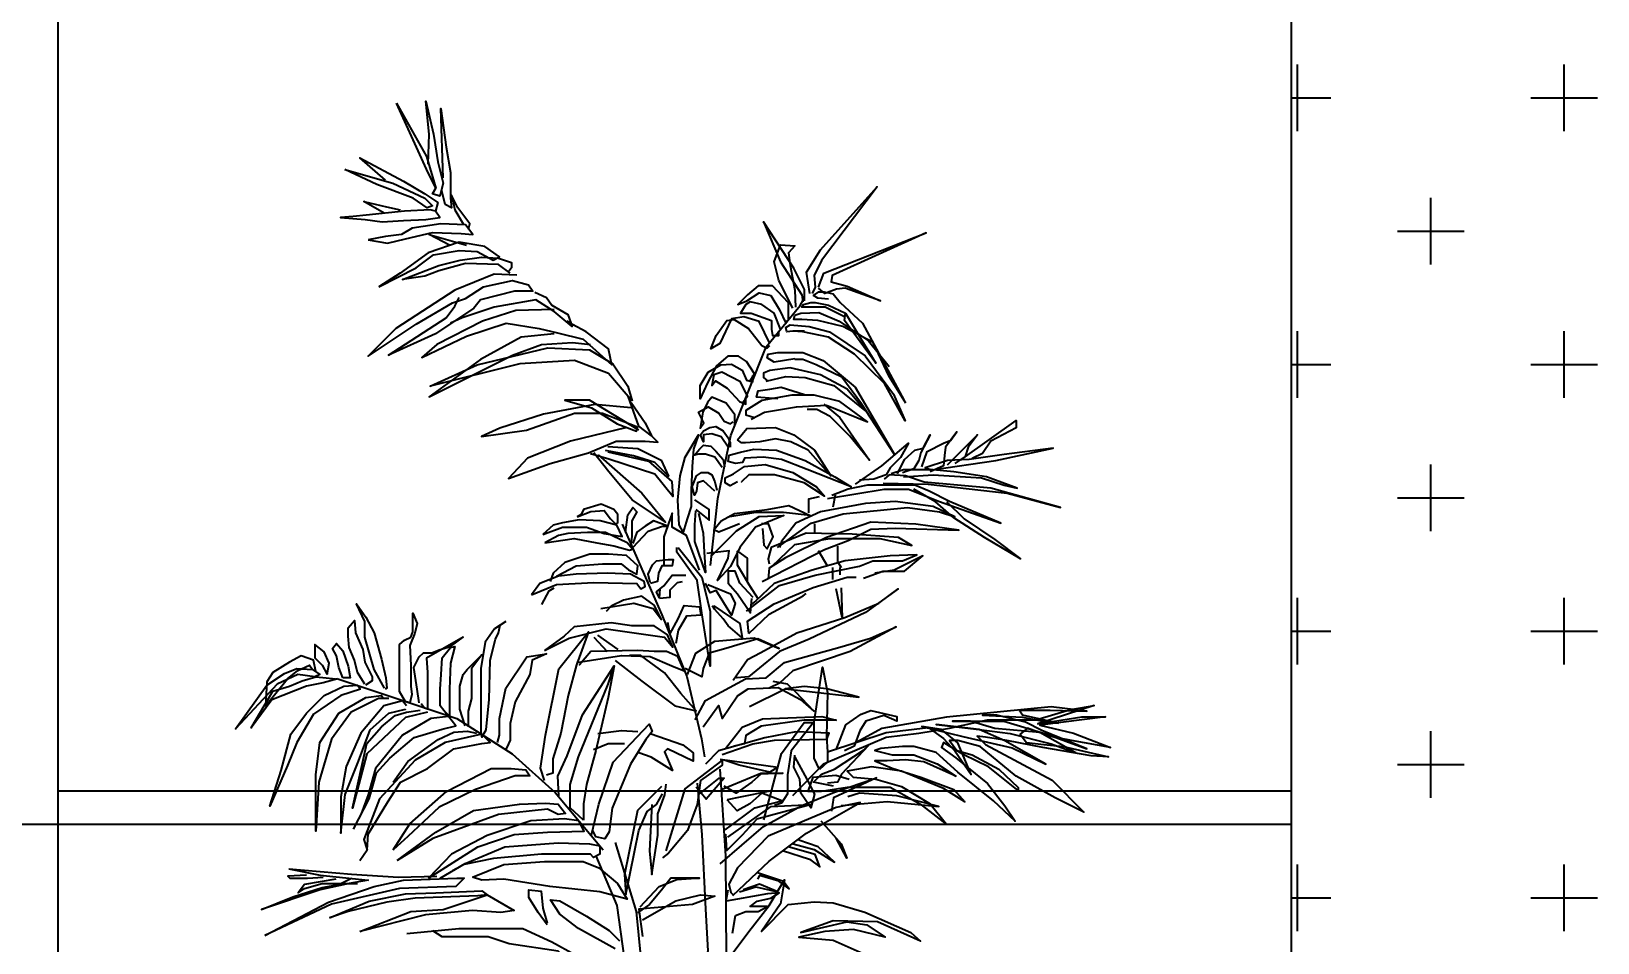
# Model space of a CAD drawing. Header units: millimetres. Extents: x 512961 to 1001058, y -961995 to -458543.
# Drawn here: x 887053 to 887993, y -885306 to -884759 of the extents above; entities that cross this region are included whole.
import ezdxf

# ---------------------------------------------------------------- set-up
doc = ezdxf.new("R2010")
doc.units = ezdxf.units.MM
doc.header["$MEASUREMENT"] = 0
doc.header["$PDMODE"] = 3
doc.layers.get('0').update_dxf_attribs({"linetype": 'CONTINUOUS'})
doc.layers.get('DEFPOINTS').update_dxf_attribs({"linetype": 'CONTINUOUS'})
doc.layers.add('FF-Plants', color=86, linetype='CONTINUOUS')
doc.layers.add('txt', color=7, linetype='CONTINUOUS')
doc.styles.get("Standard").update_dxf_attribs({"font": 'complex.shx', "bigfont": 'hzxy.shx'})
doc.dimstyles.new('LMDIM40', dxfattribs={"dimtxt": 80, "dimasz": 20, "dimexe": 0, "dimexo": 0, "dimgap": 25, "dimtad": 1, "dimdec": 0, "dimzin": 0, "dimdsep": 46, "dimtxsty": 'Standard', "dimblk1": 'DOT', "dimblk2": 'DOT', "dimsah": 1, "dimcen": 0, "dimclrd": 2, "dimclre": 2, "dimclrt": 2, "dimadec": 0, "dimazin": 0, "dimtfac": 1, "dimtdec": 0, "dimtmove": 2, "dimatfit": 3, "dimldrblk": 'DOT', "dimfxl": 0, "dimtolj": 1, "dimtzin": 0, "dimarcsym": 0})

# ---------------------------------------------------------------- blocks, each defined once
blk = doc.blocks.new('_ArchTick')
at = {"color": 0, "linetype": 'ByBlock', "const_width": 0.15}
blk.add_lwpolyline([(-0.5, -0.5), (0.5, 0.5)], dxfattribs=at)
blk = doc.blocks.new('*D1159')
at = {"layer": 'DEFPOINTS', "color": 0}
for p in [(886919.71, -885234.82), (887069.21, -885234.82), (887069.21, -885850.94)]:
    blk.add_point(p, dxfattribs=at)
at = {"layer": 'txt', "color": 2, "lineweight": -2}
for p, q in [((887069.21, -885234.82), (886919.71, -885234.82)), ((886919.71, -885850.94), (886919.71, -885234.82)), ((887069.21, -885850.94), (886919.71, -885850.94))]:
    blk.add_line(p, q, dxfattribs=at)
at = {"layer": 'txt', "color": 2, "lineweight": -2, "xscale": 20, "yscale": 20, "zscale": 20}
for p, rotation in [((886919.71, -885234.82), 90), ((886919.71, -885850.94), 270)]:
    blk.add_blockref('_ArchTick', p, dxfattribs=dict(at, rotation=rotation))
at = {"layer": 'txt', "color": 2, "insert": (886854.71, -885542.88), "char_height": 80, "attachment_point": 5, "rotation": 90}
blk.add_mtext('\\A1;616', dxfattribs=at)
blk = doc.blocks.new('_DOT')
at = {"color": 0, "linetype": 'ByBlock'}
blk.add_line((-0.5, 0), (-1, 0), dxfattribs=at)
at = {"color": 0, "linetype": 'ByBlock', "const_width": 0.5}
blk.add_lwpolyline([(-0.25, 0, 1), (0.25, 0, 1)], format="xyb", close=True, dxfattribs=at)
blk = doc.blocks.new('DOT')
at = {"color": 0, "linetype": 'ByBlock'}
blk.add_line((-0.35, 0), (-1, 0), dxfattribs=at)
at = {"color": 0, "linetype": 'ByBlock', "const_width": 0.35}
blk.add_lwpolyline([(-0.175, 0, 1), (0.175, 0, 1)], format="xyb", close=True, dxfattribs=at)
blk = doc.blocks.new('*D1160')
at = {"layer": 'DEFPOINTS', "color": 0}
for p in [(886919.71, -884608.69), (887069.21, -884608.69), (887069.21, -885234.82)]:
    blk.add_point(p, dxfattribs=at)
at = {"layer": 'txt', "color": 2, "lineweight": -2}
for p, q in [((887069.21, -884608.69), (886919.71, -884608.69)), ((886919.71, -885234.82), (886919.71, -884608.69)), ((887069.21, -885234.82), (886919.71, -885234.82))]:
    blk.add_line(p, q, dxfattribs=at)
at = {"layer": 'txt', "color": 2, "lineweight": -2, "xscale": 20, "yscale": 20, "zscale": 20}
for p, rotation in [((886919.71, -884608.69), 90), ((886919.71, -885234.82), 270)]:
    blk.add_blockref('_ArchTick', p, dxfattribs=dict(at, rotation=rotation))
at = {"layer": 'txt', "color": 2, "insert": (886854.71, -884921.76), "char_height": 80, "attachment_point": 5, "rotation": 90}
blk.add_mtext('\\A1;626', dxfattribs=at)
blk = doc.blocks.new('*D1166')
at = {"layer": 'DEFPOINTS', "color": 0}
for p in [(886682.71, -883150.94), (887069.21, -883150.94), (887069.21, -885850.94)]:
    blk.add_point(p, dxfattribs=at)
at = {"layer": 'txt', "color": 2, "lineweight": -2}
for p, q in [((887069.21, -883150.94), (886682.71, -883150.94)), ((886682.71, -885850.94), (886682.71, -883150.94)), ((887069.21, -885850.94), (886682.71, -885850.94))]:
    blk.add_line(p, q, dxfattribs=at)
at = {"layer": 'txt', "color": 2, "lineweight": -2, "xscale": 20, "yscale": 20, "zscale": 20}
for p, rotation in [((886682.71, -883150.94), 90), ((886682.71, -885850.94), 270)]:
    blk.add_blockref('_ArchTick', p, dxfattribs=dict(at, rotation=rotation))
at = {"layer": 'txt', "color": 2, "insert": (886617.71, -884500.94), "char_height": 80, "attachment_point": 5, "rotation": 90}
blk.add_mtext('\\A1;2700', dxfattribs=at)
blk = doc.blocks.new('A$C50720A0E')
at = {"layer": 'FF-Plants'}
for points in [[(136.82, 1048.9), (154.75, 1016.86), (160.41, 998.01), (154.75, 1009.32), (136.82, 1048.9)], [(155.75, 1012.38), (156.4, 1030.3), (154.47, 1050.15), (158.96, 1030.3), (161.52, 1013.66), (164.73, 1000.86), (162.8, 993.17), (158.32, 994.45), (160.41, 998.01)], [(164.73, 1004.06), (163.45, 1045.67), (166.65, 1022.62), (169.21, 1007.26), (169.21, 991.89), (169.86, 986.13), (166.01, 988.05), (164.73, 993.17), (164.09, 996.38)], [(130.12, 1002.78), (114.73, 1016.22), (141.01, 1002.14), (153.83, 994.45), (161.52, 989.33), (160.24, 984.21), (157.04, 984.85)], [(105.76, 1009.18), (134.6, 1000.86), (153.83, 991.89), (158.32, 987.41), (155.11, 986.13), (146.78, 991.89), (124.99, 1000.22), (105.76, 1009.18)], [(384.82, 934.73), (382.89, 947.53), (391.23, 960.97), (425.2, 998.74), (391.87, 954.57), (387.38, 945.61), (388.02, 938.57), (386.1, 934.73)], [(129.45, 982.94), (117.27, 989.98), (130.73, 986.78), (139.06, 984.86)], [(180.08, 973.34), (180.72, 976.54), (173.67, 986.14), (169.83, 993.82), (171.75, 984.86), (176.88, 976.54)], [(157.04, 984.85), (141.65, 984.21), (118.58, 981.65), (110.89, 981.01), (103.19, 980.37), (117.94, 979.09), (128.19, 977.81), (141.01, 978.45), (154.47, 979.09), (162.8, 980.37), (160.24, 984.21)], [(381.61, 930.29), (381.61, 937.22), (375.2, 950.02), (357.05, 977.74), (367.2, 953.75), (380.01, 934.02), (380.54, 929.76)], [(119.86, 966.93), (131.4, 965.01), (142.29, 967.57), (158.32, 971.41), (175.62, 970.77), (182.67, 970.13), (178.19, 975.89), (163.45, 976.53), (146.14, 973.97), (139.73, 970.13), (130.12, 968.85), (119.86, 966.93)], [(168.57, 963.68), (156.39, 970.08), (170.49, 966.24), (178.82, 963.68)], [(389.94, 938.57), (393.15, 946.89), (454.68, 971.22), (398.28, 945.61), (397.63, 941.77), (407.25, 939.21), (427.12, 930.25), (405.97, 937.93), (400.84, 937.29), (393.79, 934.73), (389.94, 937.93)], [(126.26, 938.71), (148.7, 950.23), (158.95, 957.92), (174.34, 960.48), (185.23, 959.84), (194.85, 954.71), (198.69, 956.64), (189.72, 963.04), (174.34, 965.6), (155.75, 959.2), (139.08, 947.03), (126.26, 938.71)], [(374.67, 926.03), (366.13, 942.55), (363.46, 953.75), (367.2, 963.88), (375.74, 963.35), (372, 959.08), (373.07, 951.62), (375.74, 936.69), (376.27, 926.56)], [(205.09, 947.01), (198.04, 952.13), (178.17, 952.77), (162.14, 948.29), (153.81, 945.09), (140.35, 943.17), (162.14, 951.49), (174.96, 954.69), (187.78, 956.61), (198.04, 955.97), (205.73, 953.41), (205.73, 950.21), (203.98, 947.81)], [(208.93, 945.73), (195.47, 946.37), (171.76, 936.77), (136.5, 913.72), (119.84, 897.08), (148.68, 916.28), (170.47, 929.09), (178.17, 931.65), (189.06, 938.69), (206.37, 942.53), (215.98, 939.97), (218.55, 936.13), (207.65, 936.13), (187.14, 931.01), (183.29, 925.89), (160.22, 910.52), (132.02, 897.72), (166.63, 920.12), (171.76, 927.17), (174.32, 932.29)], [(219.83, 935.49), (226.88, 932.29), (230.08, 927.81), (239.7, 922.04), (242.26, 915), (231.37, 923.96), (220.47, 931.01), (195.47, 926.53), (176.24, 920.12), (169.19, 916.92)], [(325.17, 771.43), (329.66, 811.76), (337.35, 849.53), (358.5, 902.66), (379.01, 927.63), (381.58, 932.11)], [(372, 918.56), (372, 929.22), (362.39, 939.35), (353.85, 939.35), (347.44, 934.02), (341.57, 928.16), (346.91, 930.29), (354.38, 935.09), (361.32, 933.49), (366.66, 924.96), (370.4, 916.96), (371.47, 918.56)], [(396.04, 931.38), (389.64, 931.92), (386.97, 933.52), (390.17, 935.65), (393.37, 935.65), (398.71, 934.58), (402.98, 929.25), (416.33, 916.99), (441.42, 870.6)], [(231.42, 925.17), (208.34, 924.53), (188.47, 918.12), (160.91, 904.04), (151.93, 896.36), (178.86, 909.16), (202.57, 916.84), (222.44, 913.64), (233.34, 911.08), (248.72, 907.24), (266.03, 891.88), (264.1, 901.48), (250.64, 911.72), (242.31, 916.2), (239.11, 918.12)], [(367.2, 913.23), (363.46, 922.83), (355.98, 928.16), (349.04, 929.76), (346.38, 928.16), (343.17, 922.83), (349.58, 922.83), (361.86, 918.56), (361.86, 913.23), (362.39, 909.5), (366.13, 909.5), (366.13, 912.16)], [(442.49, 869), (432.34, 885), (422.73, 905.26), (404.58, 914.86), (389.64, 918.59), (380.03, 919.12), (375.22, 919.12), (375.75, 921.79), (379.49, 922.85), (390.17, 923.39), (402.45, 918.05), (420.06, 906.32), (432.34, 890.86)], [(405.65, 920.72), (393.91, 926.59), (387.5, 926.59), (381.63, 926.59), (380.03, 926.59), (381.09, 928.19), (385.36, 929.25), (388.03, 929.25), (396.04, 927.65), (406.18, 922.85), (415.26, 907.92), (424.34, 893), (405.65, 918.59), (406.18, 922.85)], [(360.71, 904.68), (354.3, 918.01), (345.23, 920.68), (337.75, 919.61), (330.81, 904.68), (325.47, 901.49), (328.68, 909.48), (335.08, 918.55), (339.35, 919.08), (347.9, 913.75), (355.9, 903.62), (359.11, 902.02), (360.71, 903.62)], [(381.63, 912.19), (374.69, 912.19), (370.95, 911.66), (370.42, 914.32), (373.09, 915.92), (384.3, 914.86), (396.58, 911.66), (417.93, 897.26), (435.01, 874.33), (441.95, 858.34), (429.67, 880.73), (411.52, 898.33), (396.04, 908.46), (380.56, 911.66), (374.69, 912.19)], [(231.42, 910.44), (211.55, 908.52), (187.19, 895.08), (156.42, 872.67), (182.06, 885.48), (206.42, 897.64), (223.72, 904.04), (242.31, 905.32), (253.21, 904.04)], [(278.21, 870.11), (264.1, 886.76), (243.59, 894.44), (210.9, 892.52), (157.06, 879.07), (185.27, 891.88), (227.57, 902.12), (252.57, 900.84), (266.67, 892.52), (275.64, 879.07), (278.21, 870.11)], [(348.98, 882.26), (351.65, 886.52), (346.85, 893.99), (342.04, 897.18), (335.64, 897.18), (328.7, 891.32), (323.36, 881.19), (319.09, 871.59), (319.09, 879.59), (323.89, 887.59), (331.37, 891.85), (337.77, 892.39), (344.18, 888.65), (346.85, 882.79), (350.59, 881.72), (350.59, 885.45)], [(375.71, 895.62), (363.43, 893.48), (359.16, 896.15), (359.7, 898.28), (365.57, 899.35), (380.52, 899.35), (392.8, 894.55), (412.01, 878.55), (435.5, 838.03), (415.75, 868.42), (404.01, 884.42), (388.52, 891.88), (380.52, 895.08), (375.71, 895.08)], [(344.18, 868.93), (347.38, 873.19), (343.11, 881.72), (331.9, 887.59), (327.1, 885.99), (326.03, 879.59), (328.16, 882.26), (335.1, 877.99), (342.58, 869.99), (346.32, 868.39), (346.32, 872.13)], [(358.58, 882.18), (370.32, 884.84), (382.07, 884.31), (399.15, 879.51), (417.84, 864.58), (407.16, 877.38), (391.15, 885.91), (372.99, 890.17), (360.72, 888.57), (356.98, 886.98), (356.98, 884.31), (359.65, 882.18)], [(365.52, 871.51), (352.71, 872.58), (353.78, 876.31), (360.72, 877.38), (367.66, 878.44), (381.54, 874.18)], [(277.62, 866.17), (255.82, 868.09), (225.06, 862.33), (198.78, 854.01), (187.88, 848.89), (214.8, 852.73), (243.65, 862.97), (260.31, 862.97), (281.46, 854.65)], [(282.1, 852.73), (252.62, 870.66), (237.88, 870.66), (253.9, 866.17), (269.28, 856.57), (280.82, 852.09), (281.46, 854.65)], [(277.68, 869.24), (286.01, 857.08), (289.86, 849.39), (282.17, 855.16), (278.96, 864.12), (275.76, 873.08)], [(339.88, 856.06), (339.88, 861.93), (334.54, 868.86), (326, 872.59), (323.33, 869.39), (320.66, 863.53), (319.06, 853.93), (321.2, 857.13), (317.99, 863.53), (323.87, 866.73), (330.27, 862.99), (333.48, 858.19), (337.21, 856.6), (338.81, 857.66)], [(349.5, 859.25), (357.51, 863.52), (376.73, 866.71), (394.88, 867.78), (419.44, 857.65), (402.89, 869.91), (387.41, 873.65), (374.06, 873.65), (355.91, 870.45), (346.3, 864.58), (346.3, 861.92), (351.64, 860.32)], [(393.28, 868.31), (402.89, 860.32), (420.51, 834.72), (408.76, 849.12), (397.02, 860.85), (389.01, 865.11), (383.14, 865.11)], [(476.69, 835.69), (508.68, 858.42), (508.68, 854.12), (493.3, 846.14), (488.38, 838.76), (482.23, 835.69)], [(275.05, 854.33), (241.12, 846.19), (215.49, 835.94), (203.95, 823.78), (228.95, 832.74), (252.02, 839.14), (268.69, 846.19), (285.99, 846.19), (293.68, 845.55), (289.86, 849.39)], [(306.3, 795.88), (305.68, 810.62), (306.91, 825.37), (309.99, 836.42), (317.98, 849.94), (314.91, 841.34), (314.29, 830.9), (313.68, 816.76), (313.68, 806.93), (311.22, 799.56), (308.76, 791.57), (306.3, 795.88)], [(335.82, 842.57), (331.52, 848.71), (325.98, 850.56), (321.06, 849.94), (321.06, 845.64), (319.21, 849.94), (321.06, 852.4), (324.75, 854.24), (328.44, 854.86), (332.75, 852.4), (335.82, 848.1), (337.05, 845.03), (337.05, 842.57)], [(341.36, 846.87), (346.9, 853.63), (364.12, 854.24), (375.19, 849.94), (387.5, 840.73), (397.34, 825.37), (383.81, 840.73), (373.35, 845.64), (364.12, 847.48), (354.89, 845.64), (346.28, 845.03), (343.82, 845.03), (341.45, 846.97)], [(437.32, 826.48), (441.63, 835.08), (447.78, 840.61), (452.7, 841.84), (457.01, 849.82), (451.47, 839.38), (450.24, 834.46), (447.16, 829.55), (440.4, 827.09)], [(452.08, 830.78), (455.16, 839.99), (465, 844.91), (469.31, 846.75), (473, 851.67), (466.23, 842.45), (465.62, 837.53), (465, 831.39), (457.01, 827.7)], [(467.46, 832), (485.3, 849.82), (479.77, 842.45), (477.92, 836.92), (471.77, 832.62)], [(263.56, 839.78), (287.92, 834.02), (302.02, 821.86), (302.66, 812.9), (291.76, 826.34), (264.2, 835.3), (253.3, 838.5)], [(257.79, 837.86), (284.07, 814.82), (298.17, 797.53), (278.3, 810.98), (264.2, 827.62), (255.23, 839.14)], [(263.56, 842.99), (281.51, 841.71), (295.61, 834.66), (300.09, 825.06), (291.76, 833.38), (278.94, 837.22), (262.28, 840.42)], [(332.13, 830.28), (327.83, 836.42), (322.29, 838.27), (317.98, 838.27), (315.52, 837.65), (318.6, 841.34), (321.06, 843.8), (325.37, 843.18), (328.44, 840.11), (332.75, 835.2), (333.5, 830.64)], [(340.13, 832.74), (335.82, 833.97), (336.44, 837.65), (343.21, 839.5), (351.2, 841.34), (364.74, 840.73), (381.96, 834.58), (399.8, 824.75), (409.64, 818.61), (383.19, 829.05), (367.81, 835.2), (356.74, 836.42), (345.67, 835.81), (344.44, 833.35), (340.13, 832.74)], [(412.1, 820.33), (428.09, 831.39), (444.09, 844.91), (439.17, 836.31), (433.01, 830.16), (430.55, 825.86), (423.17, 823.4), (414.56, 822.79)], [(458.24, 828.93), (496.38, 834.46), (530.83, 841.84), (501.3, 838.15), (480.38, 835.08), (467.46, 834.46), (453.93, 830.16), (458.24, 828.93)], [(327.83, 816.15), (321.06, 822.29), (317.37, 821.07), (316.75, 816.15), (315.52, 813.69), (314.29, 818.61), (316.75, 825.37), (319.83, 827.21), (323.52, 827.21), (325.98, 825.98), (327.83, 821.68), (329.06, 816.76)], [(341.36, 821.68), (337.05, 819.22), (333.98, 821.07), (333.98, 824.14), (338.9, 826.59), (345.67, 830.9), (357.97, 832.12), (374.58, 827.21), (388.73, 818.61), (393.65, 813.08), (381.35, 821.07), (363.51, 825.98), (353.05, 825.98), (348.13, 825.98), (343.82, 821.68), (343.82, 821.68)], [(441.01, 824.63), (458.85, 825.86), (487.76, 824.02), (501.3, 819.72), (509.29, 817.87), (490.84, 824.63), (471.15, 827.7), (458.85, 828.93), (449.62, 828.93), (441.01, 828.93), (433.63, 826.48)], [(395.49, 811.73), (429.32, 817.26), (444.09, 817.26), (462.54, 809.89), (499.45, 796.98), (468.69, 809.89), (456.39, 816.03), (447.78, 819.72), (429.94, 819.72), (419.48, 819.72), (407.79, 817.26), (397.95, 813.57)], [(428.71, 820.95), (455.77, 820.33), (503.14, 814.8), (535.13, 806.2), (493.3, 817.87), (453.31, 821.56), (442.24, 825.25), (432.4, 825.86), (429.32, 823.4)], [(245.19, 800.77), (253.34, 803.9), (261.48, 804.52), (265.24, 799.52), (268.37, 796.39), (269.63, 797.02), (269.63, 802.02), (267.12, 805.15), (259.6, 808.28), (248.95, 805.15), (247.7, 802.02), (245.19, 800.77)], [(316.47, 805.11), (324.32, 798.69), (324.32, 805.11), (315.76, 810.81)], [(365.32, 782.23), (385.63, 796.98), (404.7, 802.51), (443.45, 806.2), (462.52, 803.74), (471.75, 800.67), (458.83, 806.81), (436.07, 809.88), (418.23, 808.65), (391.16, 803.74), (376.4, 796.98), (367.79, 785.92), (366.56, 782.23)], [(384.27, 803.01), (384.27, 811.56), (390.69, 812.98)], [(399.96, 813.69), (398.54, 806.57)], [(466.85, 809.89), (477.31, 799.44), (495.76, 787.15), (511.14, 775.48), (489.61, 788.38), (471.15, 800.06), (460.08, 809.89), (447.16, 817.26)], [(224.52, 790.13), (236.42, 794.51), (250.83, 794.51), (261.48, 790.76), (272.13, 788.88), (269, 795.76), (258.98, 798.27), (246.45, 798.89), (236.42, 797.02), (230.78, 795.76), (224.52, 790.13)], [(274.3, 791.46), (275.53, 801.9), (278.61, 806.2), (281.07, 803.74), (277.99, 798.21), (277.99, 789), (277.38, 784.08)], [(318.61, 768.77), (310.76, 789.43), (302.2, 794.42), (302.2, 802.97), (297.21, 788.72), (297.21, 771.62)], [(317.9, 802.97), (320.75, 790.86), (321.46, 779.45), (322.18, 767.34), (315.76, 785.87), (315.76, 795.84), (316.47, 804.39)], [(325.76, 777.35), (340.75, 792.32), (354.3, 800.87), (369.28, 801.58), (352.16, 794.45), (342.89, 782.34), (337.18, 770.94), (329.33, 762.39), (335.75, 775.93), (336.47, 780.2), (322.91, 778.78)], [(342.59, 796.49), (330.29, 791.57), (327.21, 792.8), (331.52, 798.33), (339.52, 802.63), (359.2, 805.09), (372.12, 807.55), (385.04, 801.4), (369.04, 803.25), (352.43, 803.25), (335.52, 800.48)], [(225.77, 785.13), (243.31, 787.63), (257.1, 785.13), (267.12, 783.25), (276.52, 780.75), (278.4, 781.37), (275.26, 785.13), (262.11, 791.38), (251.46, 791.38), (239.56, 790.76), (233.92, 789.51), (225.77, 785.13)], [(272.14, 796.27), (284.04, 769.36), (295.94, 741.83), (310.98, 704.91), (319.75, 667.37), (321.63, 656.74)], [(278.61, 782.24), (287.83, 792.07), (296.45, 795.14), (299.52, 795.14), (290.91, 798.21), (285.99, 795.14), (281.07, 791.46), (278.61, 784.7)], [(356.42, 793.71), (357.14, 783.73), (359.28, 781.59), (362.84, 788.72), (359.99, 796.56), (355.71, 796.56)], [(356.1, 761.96), (393.62, 781.01), (407.77, 786.54), (421.31, 793.29), (436.07, 793.91), (474.21, 792.68), (448.37, 796.37), (421.31, 797.59), (394.85, 788.38), (370.25, 776.09), (360.4, 769.95), (359.79, 763.19)], [(362.25, 771.18), (375.78, 784.08), (396.7, 787.76), (426.84, 787.76), (445.91, 783.46), (437.91, 788.38), (410.23, 790.22), (382.55, 790.84), (361.63, 782.23), (359.79, 775.48), (360.4, 772.4)], [(387.83, 790.89), (387.83, 796.59)], [(305.79, 782.34), (320.06, 764.53), (325.05, 743.86), (325.05, 711.09), (320.06, 743.15), (317.2, 762.39), (305.07, 779.49), (305.07, 782.34)], [(350, 757.37), (341.44, 771.62), (341.44, 780.17), (347.15, 775.89), (347.15, 761.64), (353.57, 751.67)], [(395.68, 770.94), (389.97, 780.2)], [(401.39, 783.05), (401.39, 773.79), (403.53, 770.23)], [(232.75, 765.07), (244.65, 771.32), (260.31, 772.57), (271.59, 772.57), (275.98, 768.82), (280.99, 766.32), (281.61, 771.32), (274.72, 777.58), (264.07, 778.2), (252.8, 778.2), (237.76, 773.2), (230.87, 766.94), (228.99, 761.94)], [(289.05, 761.23), (287.8, 766.23), (290.31, 771.86), (292.81, 774.37), (299.7, 774.99), (302.83, 774.99), (302.21, 771.24), (295.94, 771.24), (294.06, 766.86), (293.44, 761.85), (289.16, 760.78)], [(346.87, 744.14), (366.56, 759.5), (388.09, 765.65), (414.54, 771.18), (422.54, 774.25), (432.99, 774.25), (440.38, 774.25), (448.99, 777.93), (432.99, 777.32), (405.93, 774.25), (386.24, 768.72), (363.48, 760.73), (352.41, 750.29), (349.33, 747.83)], [(417, 763.8), (428.69, 768.1), (441.61, 768.1), (452.68, 777.32), (435.45, 768.72), (423.77, 766.87)], [(217.71, 753.8), (232.75, 760.06), (255.3, 761.31), (280.99, 760.69), (283.49, 757.56), (286, 758.81), (285.37, 761.94), (277.23, 766.32), (263.45, 766.94), (244.65, 766.32), (234, 765.07), (222.73, 760.69), (217.71, 753.8)], [(294.69, 751.84), (292.81, 755.6), (297.2, 759.35), (302.21, 765.61), (310.35, 765.61)], [(294.69, 751.84), (300.96, 752.47), (300.96, 756.85), (305.34, 761.23), (308.47, 761.85)], [(350.72, 752.38), (342.87, 760.93), (340.01, 768.05), (335.73, 768.05), (335.73, 760.93), (341.44, 754.52), (349.29, 743.11), (350, 751.67)], [(348.1, 730.63), (348.1, 730.63), (347.49, 738), (363.48, 748.44), (386.86, 758.27), (407.16, 764.42), (412.69, 764.42)], [(398.54, 763.1), (398.54, 770.23)], [(402.82, 770.23), (402.82, 765.95)], [(223.98, 748.17), (228.36, 756.31), (231.5, 758.18)], [(259.48, 745.76), (279.16, 748.83), (290.85, 745.76), (295.77, 739), (291.46, 747.61), (284.08, 753.13), (273.01, 750.68), (265.63, 746.99), (262.55, 743.92)], [(294.69, 751.84), (295, 757.47), (297.2, 759.35)], [(323.59, 760.14), (337.15, 754.43), (340, 748.73), (337.86, 741.61), (328.59, 756.57), (325.02, 755.15), (322.17, 760.85)], [(338.83, 702.75), (347.44, 715.04), (355.44, 719.34), (376.97, 731.02), (405.89, 740.23), (426.19, 748.83), (437.87, 757.44), (418.19, 743.3), (384.35, 727.33), (366.51, 719.96), (352.37, 708.28), (348.06, 704.6), (341.29, 703.98), (340.22, 704.74)], [(348.1, 730.63), (360.4, 742.3), (380.7, 753.36), (382.55, 754.59)], [(403.53, 758.11), (404.24, 740.3), (400.68, 757.4)], [(129.7, 697.85), (123.44, 709.11), (117.8, 728.51), (117.8, 737.89), (112.79, 748.53), (118.42, 740.39), (123.44, 731.01), (127.82, 715.37), (130.33, 704.1), (130.95, 697.85), (130, 697.31)], [(142.27, 689.68), (138.51, 695.94), (138.51, 705.95), (138.51, 717.21), (138.51, 724.09), (141.64, 726.59), (145.4, 728.47), (146.65, 731.6), (146.65, 742.86), (149.16, 736.61), (147.9, 730.97), (144.77, 723.47), (145.4, 711.58), (145.4, 699.06), (146.02, 694.06), (144.77, 689.05), (140.39, 690.3)], [(299.35, 737.41), (300.77, 730.29), (305.77, 739.55), (309.34, 747.39), (318.61, 746.68), (319.32, 741.69), (310.76, 740.98), (305.77, 732.43), (304.34, 724.59)], [(327.16, 747.31), (342.86, 736.62), (344.28, 728.07), (335.72, 735.2), (332.87, 739.47), (327.87, 745.17), (326.45, 747.31)], [(117.8, 700.35), (113.41, 707.23), (111.53, 714.74), (108.4, 722.25), (107.77, 729.13), (107.77, 734.14), (111.53, 738.52), (112.16, 731.01), (116.55, 721), (117.8, 713.49), (122.18, 704.73), (122.18, 702.23), (118.21, 699.7)], [(202.44, 737.91), (195.55, 733.53), (189.91, 725.4), (187.41, 709.75), (187.41, 688.48), (187.41, 676.59), (187.41, 671.59), (188.04, 668.46), (190.54, 672.84), (192.42, 690.98), (193.05, 714.76), (196.18, 727.27), (198.06, 731.03), (199, 735.72)], [(225.64, 720.57), (240.41, 727.94), (262.55, 733.47), (297.62, 728.56), (302.54, 722.42), (299.46, 729.79), (291.46, 735.32), (277.93, 735.32), (265.63, 737.16), (243.48, 734.7), (237.33, 729.17), (225.64, 720.57)], [(316.07, 678.79), (322.22, 690.47), (346.21, 703.37), (358.52, 703.98), (369.59, 713.2), (402.81, 722.42), (421.26, 727.94), (436.64, 734.7), (408.96, 719.96), (374.51, 708.28), (366.51, 700.91), (360.36, 697.84)], [(95.24, 705.98), (96.5, 712.86), (93.37, 719.75), (87.73, 724.13), (87.73, 715.99), (92.11, 711.61), (95.24, 705.98)], [(104.64, 704.1), (102.14, 710.36), (100.88, 717.24), (98.38, 721.62), (100.88, 724.75), (104.64, 720.37), (107.77, 710.99), (109.03, 704.1), (104.64, 704.1)], [(150.41, 689.05), (149.16, 697.19), (147.28, 710.33), (150.41, 716.58), (152.92, 719.09), (157.93, 719.09), (162.31, 720.96), (169.2, 722.84), (176.72, 728.47), (154.8, 715.96), (155.42, 707.2), (155.42, 693.43), (155.42, 685.3), (153.54, 685.92), (151.66, 688.43)], [(225.64, 642.54), (223.18, 649.92), (226.26, 669.58), (234.25, 709.51), (252.09, 731.63), (244.71, 711.97), (239.79, 693.54), (235.48, 670.81), (230.56, 655.45), (230.56, 646.85), (226.87, 645.62)], [(255.14, 728.51), (263.14, 719.91)], [(269.9, 721.14), (257.6, 729.74)], [(311.48, 706.06), (316.47, 718.89), (327.89, 726.01), (351.43, 728.15), (366.41, 721.74), (353.57, 727.44), (334.31, 721.74), (324.32, 718.89), (320.75, 709.62), (320.04, 704.64), (310.05, 709.62)], [(88.35, 707.86), (87.1, 714.74), (79.58, 717.24), (72.69, 713.49), (62.67, 707.23), (58.91, 701.6), (58.28, 687.21), (71.44, 703.48), (77.7, 708.48), (84.59, 711.61), (86.47, 709.11)], [(167.36, 681.6), (162.98, 687.23), (162.98, 697.24), (163.6, 706), (164.23, 716.01), (169.24, 722.27), (171.75, 722.89), (169.24, 712.88), (168.61, 697.24), (168.61, 687.86), (168.61, 680.97), (165.17, 684.41)], [(178.01, 675.34), (174.88, 685.35), (174.88, 699.12), (176.76, 706), (179.26, 709.13), (188.04, 717.89), (181.77, 709.75), (181.77, 699.74), (181.77, 691.61), (179.89, 684.1), (179.89, 674.72)], [(197.43, 665.33), (198.69, 669.71), (198.69, 679.72), (202.44, 697.87), (214.97, 716.64), (226.88, 718.51), (218.11, 714.76), (216.85, 706), (208.08, 689.73), (204.95, 676.59), (204.95, 666.58), (203.07, 662.2), (202.27, 660.95)], [(244.71, 713.2), (271.78, 717.5), (289, 716.89), (301.92, 711.36), (309.3, 708.28), (305.61, 716.89), (298.85, 719.96), (291.46, 719.96), (281.62, 720.57), (253.32, 719.96), (246.56, 711.97), (246.56, 711.97)], [(268.06, 714.38), (284.05, 702.09), (303.74, 687.35), (316.65, 684.27), (307.43, 694.72), (297.58, 707.01), (283.44, 717.45), (276.67, 717.45)], [(87.73, 704.73), (77.7, 705.98), (65.17, 700.35), (40.11, 673.44), (58.91, 699.72), (69.56, 706.61), (77.08, 709.73), (86.47, 709.11), (90.86, 705.98), (87.73, 704.73)], [(234.25, 633.33), (233.64, 645), (239.18, 657.29), (248.4, 681.87), (267.47, 711.36), (263.78, 692.31), (256.4, 660.36), (250.86, 640.09), (249.02, 628.41), (249.02, 618.58)], [(249.02, 618.58), (241.02, 625.96), (241.02, 640.09), (245.94, 656.68), (263.78, 700.3), (267.47, 711.36)], [(390.52, 649.13), (387.44, 655.88), (387.44, 677.39), (392.36, 710.56), (395.44, 695.2), (394.82, 668.79), (395.44, 659.57), (395.44, 653.43), (390.52, 649.13)], [(101.61, 703.46), (92.74, 700.98), (82.72, 699.1), (62.04, 690.96), (49.51, 674.07), (62.67, 695.97), (72.69, 699.1), (80.21, 702.23), (88.35, 704.73), (94.62, 704.1), (100.26, 703.48)], [(115.29, 697.22), (103.39, 693.47), (87.1, 682.2), (77.08, 665.31), (71.44, 651.55), (60.79, 627.14), (67.68, 648.42), (73.32, 670.32), (82.72, 682.83), (93.37, 693.47), (105.27, 699.1), (113.41, 699.72), (115.29, 697.22)], [(101.61, 703.46), (173.03, 679.68), (206.23, 658.41), (231.91, 635.26), (260.73, 600.84)], [(320.75, 674.71), (330.03, 687.54), (331.45, 682.55), (332.17, 679.7), (341.44, 693.24), (347.86, 697.51), (365.7, 698.22), (379.25, 691.1), (387.1, 683.97), (376.4, 695.37), (371.41, 700.36), (362.84, 701.79)], [(348.58, 686.82), (369.98, 697.51), (382.82, 696.09), (414.21, 692.52), (394.95, 697.51), (381.39, 698.94), (369.98, 697.51)], [(132.21, 691.59), (125.94, 691.59), (109.65, 683.46), (97.75, 667.19), (90.23, 641.53), (88.35, 612.13), (88.35, 645.91), (90.86, 665.31), (102.14, 682.83), (118.42, 692.22), (127.82, 693.47), (129.07, 691.59)], [(142.89, 687.18), (140.39, 690.3), (129.11, 687.18), (115.33, 670.91), (106.56, 650.89), (103.42, 632.74), (103.42, 610.84), (105.93, 633.99), (114.07, 654.01), (120.97, 672.79), (132.24, 682.8), (142.27, 685.3), (142.27, 685.3)], [(374.52, 633.36), (392.97, 652.41), (430.5, 668.38), (450.18, 670.84), (468.64, 673.91), (491.4, 678.82), (520.31, 678.82), (541.23, 684.97), (555.38, 687.43), (521.54, 676.37), (547.99, 680.67), (562.14, 680.67), (522.77, 675.75), (543.07, 670.84), (565.22, 662.24), (541.84, 666.54), (528.31, 668.99), (515.39, 673.91), (511.08, 670.22), (514.78, 665.31), (525.23, 664.08), (536.92, 662.85), (563.99, 656.71), (553.53, 657.32), (524.62, 662.24), (503.09, 666.54), (490.17, 668.38), (485.25, 668.99), (490.17, 664.08), (530.15, 642.57), (549.22, 623.53), (532, 632.13), (508.62, 645.03), (487.09, 662.85), (473.56, 666.54), (468.64, 666.54), (472.94, 660.39), (482.17, 657.93), (498.17, 649.33), (509.85, 638.27), (509.85, 636.43), (492.01, 650.56), (477.25, 657.93), (464.95, 665.31), (463.72, 662.24), (472.33, 656.09), (491.4, 640.73), (501.86, 627.22), (508.01, 618), (495.09, 630.29), (473.56, 647.49), (460.64, 659.16), (447.11, 662.85), (440.34, 662.85), (427.42, 661.62), (423.73, 660.39), (434.19, 657.93), (447.11, 657.93), (461.26, 652.41), (472.33, 645.03), (453.26, 653.63), (442.19, 654.86), (431.11, 654.25), (423.73, 654.25), (434.19, 649.95), (451.41, 644.42), (471.1, 637.05), (477.87, 629.67), (464.95, 637.66), (439.73, 648.1), (421.89, 650.56), (407.12, 648.1), (410.81, 644.42), (424.35, 643.19), (439.73, 638.89), (456.95, 628.44), (466.79, 616.16), (452.64, 627.22), (432.96, 638.27), (419.42, 638.27), (407.12, 638.27), (391.74, 635.82), (383.74, 635.82), (386.82, 644.42), (400.35, 645.65), (408.35, 643.19)], [(395.44, 659.57), (430.5, 671.24), (455.73, 674.32), (464.95, 667.56), (471.72, 660.18), (481.56, 646.05), (473.57, 665.1), (463.72, 673.09), (452.03, 674.93), (476.64, 668.79), (506.17, 662.03), (526.47, 652.2), (501.86, 666.33), (486.48, 673.09), (460.65, 676.16), (486.48, 673.09), (504.94, 670.63), (529.55, 664.49), (544.31, 658.96), (522.78, 671.24), (495.71, 673.7), (480.95, 678), (470.49, 678), (501.25, 678), (525.85, 670.63), (551.08, 661.41), (524.01, 672.47), (514.17, 677.39), (496.94, 681.69), (488.33, 681.69), (512.32, 680.46), (524.62, 678), (533.85, 676.77), (512.32, 681.69), (510.48, 684.76), (528.93, 684.76), (551.08, 684.15), (529.55, 686.6), (466.8, 680.46), (428.04, 673.7), (412.97, 665.41)], [(155.42, 683.42), (142.27, 680.29), (119.09, 658.39), (110.32, 625.86), (119.09, 664.65), (127.86, 674.66), (136, 681.55), (142.89, 683.42), (151.08, 684.68)], [(110.97, 613.28), (120.37, 631.42), (124.75, 647.07), (132.9, 655.83), (147.31, 668.34), (164.22, 673.35), (172.37, 675.22), (167.98, 680.85), (157.33, 679.6), (140.41, 669.59), (124.13, 649.57), (119.74, 633.93), (115.67, 622.35)], [(334.27, 661.6), (344.26, 674.42), (356.39, 679.41), (392.06, 680.83), (400.62, 678.7), (381.36, 678.7), (355.67, 675.13), (346.4, 669.43), (345.68, 664.45), (339.26, 663.02)], [(357.1, 618.84), (367.8, 658.75), (381.36, 677.27), (387.06, 677.27), (373.51, 660.17), (371.37, 645.92), (371.37, 634.52), (367.8, 628.82), (363.52, 627.39)], [(400.62, 660.88), (406.33, 675.85), (415.6, 682.26), (421.31, 684.4), (437.01, 680.83), (437.01, 677.98), (429.16, 681.55), (418.46, 677.98), (414.89, 672.28), (411.32, 663.02), (405.61, 660.17)], [(114.73, 594.51), (119.11, 600.77), (119.74, 610.15), (131.64, 629.55), (139.16, 641.44), (155.45, 649.57), (171.11, 661.46), (188.03, 664.59), (193.04, 665.21), (188.03, 670.22), (166.1, 665.21), (147.93, 654.57), (126.63, 631.42), (117.24, 607.02), (119.11, 600.77)], [(134.78, 641.44), (143.55, 653.95), (161.72, 667.09), (171.11, 671.47), (179.26, 672.09), (184.9, 670.84)], [(253.87, 609.85), (258.18, 628.28), (266.79, 653.47), (288.32, 676.2), (290.17, 671.9), (286.48, 666.99), (277.25, 652.24), (266.18, 625.82), (264.33, 611.69), (261.87, 607.39), (256.33, 608.62), (254.49, 612.92)], [(257.57, 670.67), (271.71, 672.52), (281.56, 671.9)], [(288.94, 670.67), (308.62, 663.91), (314.78, 659), (314.78, 654.08), (299.4, 661.46), (297.55, 659.61), (302.47, 648.55), (289.55, 656.54), (282.17, 659)], [(332.13, 658.03), (350.68, 664.45), (363.52, 666.58), (394.91, 667.3), (396.34, 670.86), (376.36, 671.57), (357.81, 668.01), (329.99, 660.17), (322.14, 652.33)], [(273.56, 664.53), (263.72, 664.53), (255.1, 660.84)], [(399.03, 639.1), (387.09, 641.49), (391.87, 646.26), (399.63, 649.24), (416.94, 660.57), (419.92, 663.55), (403.8, 646.26), (401.42, 641.49), (395.45, 640.89)], [(134.78, 600.77), (144.8, 616.41), (166.73, 635.8), (193.67, 649.57), (205.57, 649.57), (214.34, 648.94), (216.85, 645.19), (208.07, 645.19), (184.27, 637.06), (162.34, 626.42), (143.55, 608.9), (134.78, 600.77)], [(298.6, 600.32), (310.01, 637.37), (332.13, 654.47), (332.13, 651.62), (319.29, 642.36), (317.15, 628.11), (311.44, 612.43), (300.02, 598.89), (296.46, 596.04)], [(330.7, 649.32), (334.27, 597.31), (334.57, 535.86)], [(330.98, 655.2), (365.6, 650.43), (360.83, 647.45), (342.32, 651.62), (333.37, 654.6)], [(375.75, 656.39), (382.91, 643.28), (387.69, 634.33), (385.3, 625.99), (379.33, 634.93), (378.73, 643.28), (375.15, 650.43), (375.75, 657.58)], [(290.04, 628.11), (288.61, 600.32), (290.04, 586.07), (293.6, 609.58), (293.6, 622.41), (297.88, 633.81), (298.6, 640.22)], [(318.45, 634.33), (330.39, 643.87), (333.37, 643.87), (322.63, 631.35), (316.66, 638.51)], [(317.15, 640.77), (320, 610.13), (322.14, 565.24)], [(331.07, 592.4), (356.96, 614.81), (379.98, 627.46), (399.54, 635.5), (424.86, 644.12), (398.97, 632.05), (397.82, 624.01)], [(332.18, 637.31), (355.46, 646.85), (368.59, 646.85), (355.46, 646.26), (350.08, 641.49), (340.53, 634.93), (333.37, 639.1)], [(295.74, 638.79), (281.47, 624.54), (273.63, 586.07), (274.34, 573.95), (282.19, 612.43), (287.18, 623.83), (292.89, 628.11), (296.46, 634.52)], [(333.97, 612.87), (345.31, 621.22), (351.87, 625.99), (367.99, 630.16), (356.05, 634.93), (348.89, 628.37), (341.13, 624.2), (335.16, 630.76)], [(360.83, 636.12), (342.92, 632.54), (335.16, 630.76)], [(403.57, 627.46), (431.19, 629.76), (462.27, 626.88), (436.95, 633.2), (414.5, 634.93), (407.6, 632.63)], [(137.28, 594.51), (160.46, 611.4), (183.02, 624.54), (210.58, 628.3), (226.24, 628.92), (233.76, 628.3), (238.15, 622.66), (233.76, 622.04), (227.5, 625.17), (198.05, 622.04), (158.58, 607.65), (137.28, 594.51)], [(335.64, 608.43), (361.53, 626.82), (385.7, 627.97), (352.9, 619.34), (344.27, 609.57), (335.06, 600.38), (334.49, 610.15)], [(338.55, 573.43), (360.41, 594.12), (382.86, 610.79), (415.08, 629.18), (400.69, 626.31), (359.84, 609.07), (341.42, 590.1), (336.25, 580.33), (337.4, 575.16), (338.55, 574.01)], [(156.08, 583.82), (185.53, 602.59), (207.45, 610.1), (227.5, 611.35), (249.43, 611.97), (246.29, 618.23), (237.52, 619.48), (217.48, 618.23), (191.16, 609.47), (169.86, 598.21), (156.08, 583.82)], [(391.46, 618.2), (403.54, 604.4), (406.99, 595.78), (400.66, 607.85)], [(162.97, 583.82), (178.01, 592.58), (201.81, 602.59), (233.76, 605.09), (252.56, 604.46), (258.82, 603.21), (258.82, 598.21), (255.06, 596.33), (253.18, 598.21), (223.74, 598.21), (194.92, 595.7), (177.38, 591.95), (170.49, 588.2)], [(268.04, 605.27), (280.64, 563.93), (286.04, 509.11), (285.14, 439.9), (277.94, 406.65)], [(368.44, 600.38), (384.55, 595.21), (390.88, 590.61), (388, 598.08), (371.89, 602.68)], [(374.77, 604.4), (387.43, 600.95), (399.51, 593.48), (389.73, 602.68), (378.22, 606.7)], [(182.39, 584.44), (201.19, 591.95), (225.62, 593.83), (248.8, 593.83), (258.2, 590.07), (269.47, 580.69), (275.11, 571.3), (258.82, 575.68), (228.75, 578.81), (201.19, 583.19), (188.03, 582.57), (182.39, 584.44)], [(256.35, 597.18), (268.94, 567.52), (277.94, 502.81), (272.54, 450.69), (267.14, 418.33)], [(72.13, 589.45), (90.93, 585.69), (119.74, 582.57), (108.47, 580.69), (90.93, 576.93), (55.84, 565.05), (74.64, 572.55), (92.18, 578.19), (102.2, 580.06), (109.72, 583.82)], [(57.72, 549.4), (95.94, 569.43), (123.5, 578.81), (141.05, 582.57), (173, 583.82), (177.38, 583.82), (172.37, 578.81), (138.54, 577.56), (97.82, 568.17), (57.72, 549.4)], [(82.78, 585.69), (71.51, 585.07), (72.76, 583.82), (83.41, 583.82), (92.81, 584.44)], [(72.13, 589.45), (109.72, 586.32), (137.91, 584.44), (161.09, 585.07)], [(100.32, 583.19), (81.53, 580.06), (77.77, 575.06), (81.53, 577.56), (92.18, 580.69), (113.48, 580.69)], [(282.9, 566.67), (294.32, 578.78), (305.02, 583.05), (316.44, 583.77), (318.58, 583.77), (301.45, 583.77), (295.75, 576.64), (288.61, 568.09), (281.48, 563.1)], [(329.82, 527.14), (348.24, 551.86), (360.32, 567.37), (369.53, 582.89), (367.23, 568.52), (355.72, 551.86), (371.83, 567.95), (387.37, 569.67), (398.88, 569.1), (417.87, 563.35), (445.49, 551.28), (451.24, 546.11), (425.35, 557.6), (398.88, 558.18), (379.31, 551.28), (406.93, 557.6), (419.02, 555.88), (429.95, 548.41), (410.96, 553.01), (393.7, 551.86), (378.16, 548.41), (398.88, 546.68), (416.72, 538.64)], [(353.48, 587.16), (369.01, 581.99), (372.47, 577.39), (366.14, 581.99), (354.63, 585.44), (353.48, 583.14)], [(96.56, 560.04), (120.37, 570.05), (142.3, 574.43), (160.47, 575.06), (188.03, 576.31), (191.16, 573.81), (185.53, 573.18), (147.94, 571.93), (131.02, 569.43), (107.84, 563.79), (96.56, 560.04)], [(114.73, 551.91), (145.43, 563.79), (164.85, 565.05), (191.16, 573.81), (207.45, 564.42), (199.31, 563.17), (182.39, 564.42), (154.2, 561.92), (114.73, 551.91)], [(227.26, 555.86), (221.77, 563.18), (216.28, 572.32), (216.28, 576.89), (223.6, 575.97), (224.51, 565.92), (227.26, 556.78)], [(284.33, 558.83), (304.31, 570.23), (319.29, 573.79), (327.85, 573.08), (314.3, 568.09), (282.19, 565.24), (284.33, 548.85)], [(338.33, 550.78), (340.2, 561.34), (346.41, 563.82), (353.87, 563.82), (359.47, 566.93), (355.74, 566.93), (348.9, 566.93), (353.25, 570.03), (361.34, 571.9), (366.31, 575), (359.47, 574.38), (341.44, 571.28), (334.6, 570.03), (335.85, 576.86)], [(342.54, 575.67), (352.33, 578.54), (365.56, 575.67), (354.63, 580.26), (344.85, 576.82)], [(268.06, 541.39), (245.91, 553.68), (234.84, 562.28), (229.3, 570.88), (234.84, 570.27), (250.84, 561.05), (264.37, 552.45), (270.52, 546.3)], [(322.14, 565.24), (323.57, 540.3), (319.29, 516.07), (318.58, 500.4)], [(142.97, 550.58), (174.29, 553.71), (212.51, 553.71), (230.05, 545.58), (243.83, 538.07), (265.13, 517.42), (272.65, 509.91), (272.65, 504.28), (258.87, 514.92), (246.97, 526.81), (233.81, 539.95), (204.37, 544.33), (191.84, 548.71), (164.27, 548.71), (158.63, 552.15)]]:
    blk.add_lwpolyline(points, dxfattribs=at)

msp = doc.modelspace()

# ---------------------------------------------------------------- linework, layer by layer
at = {"layer": 'txt'}
for p, q in [((887069.21, -883150.94), (887069.21, -885850.94)), ((887809.21, -883346.44), (887809.21, -885850.94)), ((887809.21, -885214.82), (887069.21, -885214.82)), ((887809.21, -885234.82), (887069.21, -885234.82))]:
    msp.add_line(p, q, dxfattribs=at)
at = {"layer": 'txt', "color": 42}
for p, q in [((887813.02, -884818.86), (887813.02, -884778.86)), ((887973.02, -884818.86), (887973.02, -884778.86)), ((887809.21, -884798.86), (887833.02, -884798.86)), ((887953.02, -884798.86), (887993.02, -884798.86)), ((887893.02, -884898.86), (887893.02, -884858.86)), ((887873.02, -884878.86), (887913.02, -884878.86)), ((887813.02, -884978.86), (887813.02, -884938.86)), ((887973.02, -884978.86), (887973.02, -884938.86)), ((887809.21, -884958.86), (887833.02, -884958.86)), ((887953.02, -884958.86), (887993.02, -884958.86)), ((887893.02, -885058.86), (887893.02, -885018.86)), ((887873.02, -885038.86), (887913.02, -885038.86)), ((887813.02, -885138.86), (887813.02, -885098.86)), ((887973.02, -885138.86), (887973.02, -885098.86)), ((887809.21, -885118.86), (887833.02, -885118.86)), ((887953.02, -885118.86), (887993.02, -885118.86)), ((887893.02, -885218.86), (887893.02, -885178.86)), ((887873.02, -885198.86), (887913.02, -885198.86)), ((887813.02, -885298.86), (887813.02, -885258.86)), ((887973.02, -885298.86), (887973.02, -885258.86)), ((887809.21, -885278.86), (887833.02, -885278.86)), ((887953.02, -885278.86), (887993.02, -885278.86))]:
    msp.add_line(p, q, dxfattribs=at)

# ---------------------------------------------------------------- block references
at = {"layer": 'txt'}
msp.add_blockref('A$C50720A0E', (887135.54, -885850.94), dxfattribs=at)

# ---------------------------------------------------------------- dimensions: what is measured, and where the dimension line sits
for base, p1, p2, picture, middle in [((886682.71, -883150.94), (887069.21, -885850.94), (887069.21, -883150.94), '*D1166', (886617.71, -884500.94)), ((886919.71, -884608.69), (887069.21, -885234.82), (887069.21, -884608.69), '*D1160', (886854.71, -884921.76)), ((886919.71, -885234.82), (887069.21, -885850.94), (887069.21, -885234.82), '*D1159', (886854.71, -885542.88))]:
    dim = msp.add_linear_dim(base=base, p1=p1, p2=p2, angle=90, dimstyle='LMDIM40', override={"dimblk": 'ArchTick', "dimsah": 0, "dimldrblk": 'DOT'}, dxfattribs=at)
    dim.commit()
    dim.dimension.update_dxf_attribs({"geometry": picture, "text_midpoint": middle})

doc.saveas('drawing.dxf')
